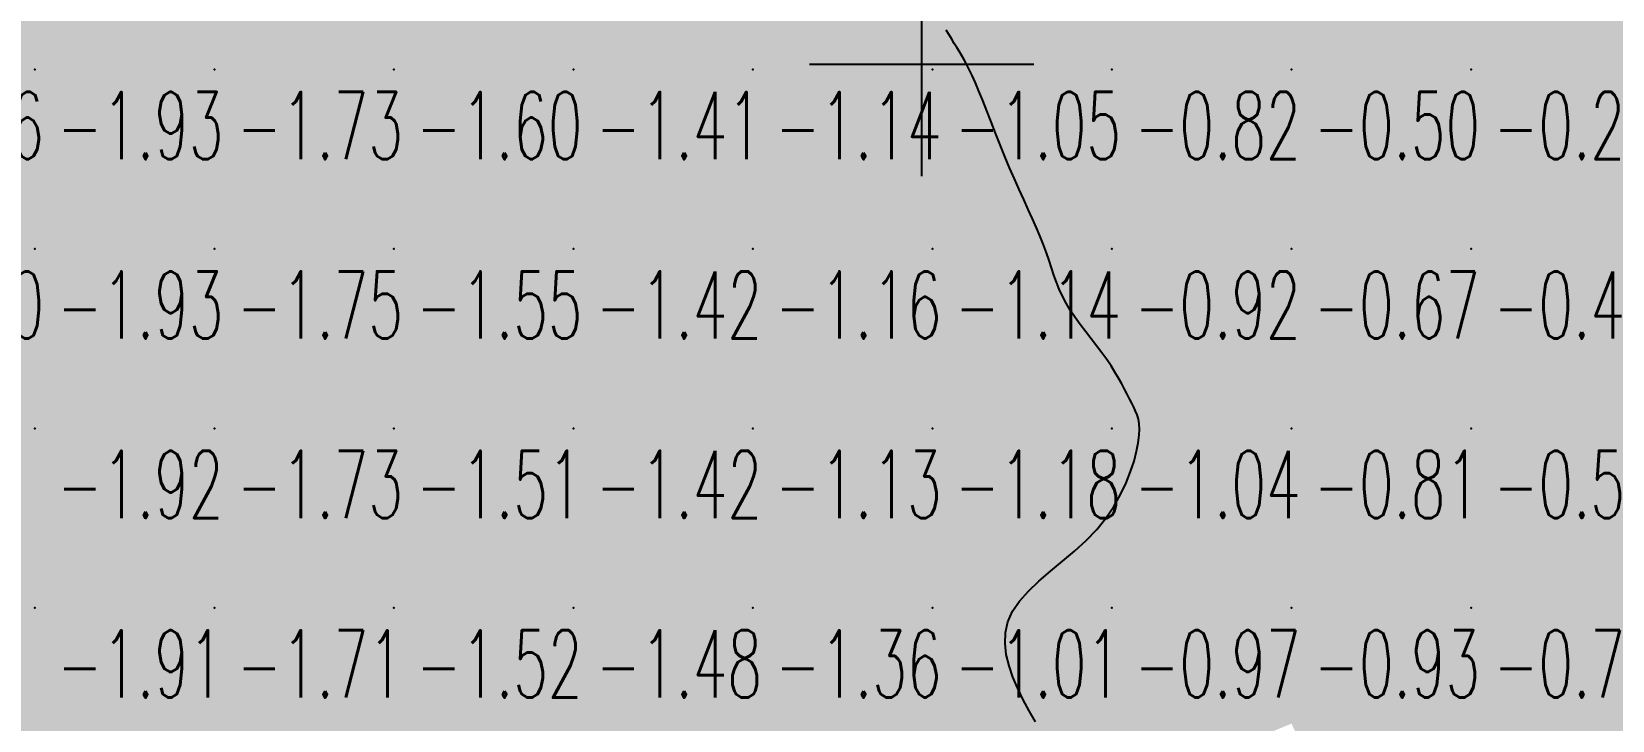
# Model space of a CAD drawing. Header units: millimetres. Extents: x 88261 to 90953, y 390274 to 392322.
# Drawn here: x 90450.1 to 90538.1, y 390961 to 390999.4 of the extents above; entities that cross this region are included whole.
import ezdxf
from ezdxf.enums import TextEntityAlignment as Align

# ---------------------------------------------------------------- set-up
doc = ezdxf.new("R2010")
doc.units = ezdxf.units.MM
doc.header["$LTSCALE"] = 25
for name, color, linetype in [('Carroyage(1)_Croix', 7, 'Continuous'), ('CN_03_00', 7, 'Continuous'), ('COTEAlt', 7, 'Continuous'), ('TN_COLORIAGE', 7, 'Continuous')]:
    doc.layers.add(name, color=color, linetype=linetype)
doc.styles.add('Simplex 1.0', font='Simplex.shx', dxfattribs={"width": 0.99, "height": 2.5})
doc.styles.get("Standard").update_dxf_attribs({"font": 'times.ttf'})

# ---------------------------------------------------------------- blocks, each defined once
blk = doc.blocks.new('COTE')
at = {"color": 0}
blk.add_point((0, 0), dxfattribs=at)
at = {"layer": 'COTEAlt'}
blk.add_attdef('ALT', text='', height=3.75, dxfattribs=at).set_placement((1.25, -1.25), align=Align.TOP_LEFT)

msp = doc.modelspace()

# ---------------------------------------------------------------- linework, layer by layer
at = {"layer": 'Carroyage(1)_Croix'}
for p, q in [((90499.65, 390991.29), (90499.65, 391003.79)), ((90493.4, 390997.54), (90505.9, 390997.54))]:
    msp.add_line(p, q, dxfattribs=at)
at = {"layer": 'CN_03_00', "elevation": -1, "flags": 128}
msp.add_lwpolyline([(90505.981, 390960.884), (90505.636, 390961.493), (90505.306, 390962.114), (90505, 390962.742), (90504.731, 390963.372), (90504.514, 390964.002), (90504.362, 390964.63), (90504.292, 390965.251), (90504.316, 390965.863), (90504.45, 390966.463), (90504.708, 390967.048), (90505.096, 390967.617), (90505.596, 390968.174), (90506.179, 390968.725), (90506.819, 390969.276), (90507.488, 390969.833), (90508.159, 390970.402), (90508.804, 390970.989), (90509.397, 390971.6), (90509.915, 390972.238), (90510.358, 390972.893), (90510.731, 390973.551), (90511.038, 390974.2), (90511.285, 390974.827), (90511.477, 390975.418), (90511.618, 390975.961), (90511.712, 390976.442), (90511.766, 390976.852), (90511.783, 390977.2), (90511.767, 390977.497), (90511.723, 390977.755), (90511.655, 390977.986), (90511.567, 390978.203), (90511.463, 390978.417), (90511.349, 390978.639), (90511.226, 390978.881), (90511.093, 390979.143), (90510.949, 390979.424), (90510.79, 390979.723), (90510.613, 390980.04), (90510.416, 390980.372), (90510.197, 390980.718), (90509.953, 390981.079), (90509.682, 390981.452), (90509.392, 390981.836), (90509.091, 390982.227), (90508.785, 390982.625), (90508.485, 390983.025), (90508.197, 390983.427), (90507.929, 390983.827), (90507.69, 390984.223), (90507.485, 390984.614), (90507.31, 390985.002), (90507.156, 390985.391), (90507.015, 390985.784), (90506.881, 390986.184), (90506.745, 390986.595), (90506.6, 390987.02), (90506.439, 390987.462), (90506.254, 390987.925), (90506.049, 390988.409), (90505.825, 390988.914), (90505.587, 390989.441), (90505.337, 390989.989), (90505.079, 390990.559), (90504.815, 390991.151), (90504.549, 390991.765), (90504.284, 390992.399), (90504.023, 390993.044), (90503.767, 390993.688), (90503.518, 390994.321), (90503.279, 390994.929), (90503.052, 390995.503), (90502.839, 390996.03), (90502.642, 390996.499), (90502.462, 390996.903), (90502.297, 390997.248), (90502.145, 390997.545), (90502.001, 390997.806), (90501.865, 390998.04), (90501.731, 390998.258), (90501.599, 390998.472), (90501.463, 390998.692), (90501.323, 390998.927), (90501.172, 390999.176), (90501.007, 390999.44)], dxfattribs=at)
at = {"layer": 'TN_COLORIAGE', "color": 101}
for points in [[(90445.139, 390997.239, -1.907), (90444.268, 391001.259, -1.907), (90450.249, 390997.239, -1.907), (90450.249, 391007.239, -1.907)], [(90450.249, 391007.239, -1.75), (90450.249, 390997.239, -1.75), (90460.249, 391007.239, -1.75)], [(90450.249, 390997.239, -1.75), (90460.249, 390997.239, -1.75), (90460.249, 391007.239, -1.75)], [(90460.249, 390997.239, -1.61), (90470.249, 390997.239, -1.61), (90470.249, 391007.239, -1.61)], [(90460.249, 391007.239, -1.61), (90460.249, 390997.239, -1.61), (90470.249, 391007.239, -1.61)], [(90470.249, 391007.239, -1.414), (90470.249, 390997.239, -1.414), (90480.249, 391007.239, -1.414)], [(90470.249, 390997.239, -1.414), (90480.249, 390997.239, -1.414), (90480.249, 391007.239, -1.414)], [(90480.249, 390997.239, -1.142), (90490.249, 390997.239, -1.142), (90490.249, 391007.239, -1.142)], [(90480.249, 391007.239, -1.142), (90480.249, 390997.239, -1.142), (90490.249, 391007.239, -1.142)], [(90490.249, 390997.239, -1), (90496.405, 391003.396, -1), (90490.249, 391007.239, -1), (90496.37, 391007.239, -1)], [(90490.249, 390997.239, -1), (90496.405, 391003.396, -1), (90500.249, 390997.239, -1), (90500.249, 391000.865, -1)], [(90501.521, 390998.512, -1.051), (90500.249, 391000.865, -1.051), (90500.249, 390997.239, -1.051)], [(90501.521, 390998.512, -1.051), (90502.448, 390997.239, -1.051), (90500.249, 390997.239, -1.051)], [(90445.139, 390997.239, -1.935), (90446.342, 390993.333, -1.935), (90450.249, 390997.239, -1.935)], [(90446.342, 390993.333, -1.932), (90446.229, 390987.239, -1.932), (90450.249, 390997.239, -1.932), (90450.249, 390987.239, -1.932)], [(90450.249, 390997.239, -1.73), (90450.249, 390987.239, -1.73), (90460.249, 390997.239, -1.73)], [(90450.249, 390987.239, -1.73), (90460.249, 390987.239, -1.73), (90460.249, 390997.239, -1.73)], [(90460.249, 390997.239, -1.597), (90460.249, 390987.239, -1.597), (90470.249, 390997.239, -1.597)], [(90460.249, 390987.239, -1.597), (90470.249, 390987.239, -1.597), (90470.249, 390997.239, -1.597)], [(90470.249, 390997.239, -1.409), (90470.249, 390987.239, -1.409), (90480.249, 390997.239, -1.409)], [(90470.249, 390987.239, -1.409), (90480.249, 390987.239, -1.409), (90480.249, 390997.239, -1.409)], [(90480.249, 390997.239, -1.144), (90480.249, 390987.239, -1.144), (90490.249, 390997.239, -1.144)], [(90480.249, 390987.239, -1.144), (90490.249, 390987.239, -1.144), (90490.249, 390997.239, -1.144)], [(90490.249, 390997.239, -1.051), (90490.249, 390987.239, -1.051), (90500.249, 390997.239, -1.051)], [(90490.249, 390987.239, -1.051), (90500.249, 390987.239, -1.051), (90500.249, 390997.239, -1.051)], [(90500.249, 390987.239, -1), (90504.537, 390991.528, -1), (90500.249, 390997.239, -1), (90502.448, 390997.239, -1)], [(90504.537, 390991.528, -1.136), (90506.699, 390987.239, -1.136), (90500.249, 390987.239, -1.136)], [(90446.229, 390987.239, -1.932), (90447.778, 390984.768, -1.932), (90450.249, 390987.239, -1.932)], [(90447.778, 390984.768, -1.916), (90447.384, 390977.239, -1.916), (90450.249, 390987.239, -1.916), (90450.249, 390977.239, -1.916)], [(90450.249, 390977.239, -1.748), (90460.249, 390977.239, -1.748), (90460.249, 390987.239, -1.748)], [(90450.249, 390987.239, -1.748), (90450.249, 390977.239, -1.748), (90460.249, 390987.239, -1.748)], [(90460.249, 390977.239, -1.546), (90470.249, 390977.239, -1.546), (90470.249, 390987.239, -1.546)], [(90460.249, 390987.239, -1.546), (90460.249, 390977.239, -1.546), (90470.249, 390987.239, -1.546)], [(90470.249, 390977.239, -1.415), (90480.249, 390977.239, -1.415), (90480.249, 390987.239, -1.415)], [(90470.249, 390987.239, -1.415), (90470.249, 390977.239, -1.415), (90480.249, 390987.239, -1.415)], [(90480.249, 390977.239, -1.165), (90490.249, 390977.239, -1.165), (90490.249, 390987.239, -1.165)], [(90480.249, 390987.239, -1.165), (90480.249, 390977.239, -1.165), (90490.249, 390987.239, -1.165)], [(90490.249, 390987.239, -1.136), (90490.249, 390977.239, -1.136), (90500.249, 390987.239, -1.136)], [(90490.249, 390977.239, -1.136), (90500.249, 390977.239, -1.136), (90500.249, 390987.239, -1.136)], [(90500.249, 390977.239, -1), (90507.298, 390984.289, -1), (90500.249, 390987.239, -1), (90506.699, 390987.239, -1)], [(90500.249, 390977.239, -1), (90507.298, 390984.289, -1), (90510.249, 390977.239, -1), (90510.249, 390980.943, -1)], [(90511.423, 390978.414, -1.044), (90510.249, 390980.943, -1.044), (90510.249, 390977.239, -1.044)], [(90511.423, 390978.414, -1.044), (90512.151, 390977.239, -1.044), (90510.249, 390977.239, -1.044)], [(90447.384, 390977.239, -1.916), (90448.123, 390975.113, -1.916), (90450.249, 390977.239, -1.916)], [(90448.123, 390975.113, -1.906), (90447.92, 390967.239, -1.906), (90450.249, 390977.239, -1.906), (90450.249, 390967.239, -1.906)], [(90450.249, 390977.239, -1.73), (90450.249, 390967.239, -1.73), (90460.249, 390977.239, -1.73)], [(90450.249, 390967.239, -1.73), (90460.249, 390967.239, -1.73), (90460.249, 390977.239, -1.73)], [(90460.249, 390977.239, -1.513), (90460.249, 390967.239, -1.513), (90470.249, 390977.239, -1.513)], [(90460.249, 390967.239, -1.513), (90470.249, 390967.239, -1.513), (90470.249, 390977.239, -1.513)], [(90470.249, 390977.239, -1.423), (90470.249, 390967.239, -1.423), (90480.249, 390977.239, -1.423)], [(90470.249, 390967.239, -1.423), (90480.249, 390967.239, -1.423), (90480.249, 390977.239, -1.423)], [(90480.249, 390977.239, -1.128), (90480.249, 390967.239, -1.128), (90490.249, 390977.239, -1.128)], [(90480.249, 390967.239, -1.128), (90490.249, 390967.239, -1.128), (90490.249, 390977.239, -1.128)], [(90490.249, 390977.239, -1.179), (90490.249, 390967.239, -1.179), (90500.249, 390977.239, -1.179)], [(90490.249, 390967.239, -1.179), (90500.249, 390967.239, -1.179), (90500.249, 390977.239, -1.179)], [(90500.249, 390977.239, -1.044), (90500.249, 390967.239, -1.044), (90510.249, 390977.239, -1.044)], [(90510.249, 390977.239, -1), (90510.249, 390971.281, -1), (90500.249, 390967.239, -1), (90503.234, 390967.239, -1)], [(90512.151, 390977.239, -1.044), (90510.249, 390971.281, -1.044), (90510.249, 390977.239, -1.044)], [(90447.92, 390967.239, -1.906), (90447.996, 390964.987, -1.906), (90450.249, 390967.239, -1.906)], [(90449.472, 390957.239, -1.906), (90447.996, 390964.987, -1.906), (90450.249, 390957.239, -1.906), (90450.249, 390967.239, -1.906)], [(90450.249, 390967.239, -1.711), (90450.249, 390957.239, -1.711), (90460.249, 390967.239, -1.711)], [(90450.249, 390957.239, -1.711), (90460.249, 390957.239, -1.711), (90460.249, 390967.239, -1.711)], [(90460.249, 390967.239, -1.517), (90460.249, 390957.239, -1.517), (90470.249, 390967.239, -1.517)], [(90460.249, 390957.239, -1.517), (90470.249, 390957.239, -1.517), (90470.249, 390967.239, -1.517)], [(90470.249, 390967.239, -1.476), (90470.249, 390957.239, -1.476), (90480.249, 390967.239, -1.476)], [(90470.249, 390957.239, -1.476), (90480.249, 390957.239, -1.476), (90480.249, 390967.239, -1.476)], [(90480.249, 390967.239, -1.362), (90480.249, 390957.239, -1.362), (90490.249, 390967.239, -1.362)], [(90480.249, 390957.239, -1.362), (90490.249, 390957.239, -1.362), (90490.249, 390967.239, -1.362)], [(90490.249, 390967.239, -1.013), (90490.249, 390957.239, -1.013), (90500.249, 390967.239, -1.013)], [(90490.249, 390957.239, -1.013), (90500.249, 390957.239, -1.013), (90500.249, 390967.239, -1.013)], [(90500.249, 390957.239, -1), (90505.061, 390962.052, -1), (90500.249, 390967.239, -1), (90503.234, 390967.239, -1)], [(90505.061, 390962.052, -1.028), (90508.356, 390957.239, -1.028), (90500.249, 390957.239, -1.028)]]:
    msp.add_solid(points, dxfattribs=at)
at = {"layer": 'TN_COLORIAGE', "color": 91}
for points in [[(90500.249, 391000.865, -0.649), (90501.521, 390998.512, -0.649), (90500.249, 391007.239, -0.649), (90510.249, 391007.239, -0.649)], [(90502.448, 390997.239, -0.649), (90501.521, 390998.512, -0.649), (90510.249, 390997.239, -0.649), (90510.249, 391007.239, -0.649)], [(90510.249, 391007.239, -0.387), (90510.249, 390997.239, -0.387), (90520.249, 391007.239, -0.387)], [(90510.249, 390997.239, -0.387), (90520.249, 390997.239, -0.387), (90520.249, 391007.239, -0.387)], [(90520.249, 391007.239, -0.139), (90520.249, 390997.239, -0.139), (90530.249, 391007.239, -0.139)], [(90520.249, 390997.239, -0.139), (90530.249, 390997.239, -0.139), (90530.249, 391007.239, -0.139)], [(90530.249, 390997.239), (90536.515, 391003.505), (90530.249, 391007.239), (90534.872, 391007.239)], [(90530.249, 390997.239), (90536.515, 391003.505), (90540.249, 390997.239), (90540.249, 391000.191)], [(90502.448, 390997.239, -0.818), (90504.537, 390991.528, -0.818), (90510.249, 390997.239, -0.818)], [(90506.699, 390987.239, -0.818), (90504.537, 390991.528, -0.818), (90510.249, 390987.239, -0.818), (90510.249, 390997.239, -0.818)], [(90510.249, 390997.239, -0.497), (90510.249, 390987.239, -0.497), (90520.249, 390997.239, -0.497)], [(90510.249, 390987.239, -0.497), (90520.249, 390987.239, -0.497), (90520.249, 390997.239, -0.497)], [(90520.249, 390987.239, -0.271), (90530.249, 390987.239, -0.271), (90530.249, 390997.239, -0.271)], [(90520.249, 390997.239, -0.271), (90520.249, 390987.239, -0.271), (90530.249, 390997.239, -0.271)], [(90530.249, 390987.239, -0.068), (90540.249, 390987.239, -0.068), (90540.249, 390997.239, -0.068)], [(90530.249, 390997.239, -0.068), (90530.249, 390987.239, -0.068), (90540.249, 390997.239, -0.068)], [(90506.699, 390987.239, -0.925), (90507.298, 390984.289, -0.925), (90510.249, 390987.239, -0.925)], [(90510.249, 390980.943, -0.925), (90507.298, 390984.289, -0.925), (90510.249, 390987.239, -0.925)], [(90510.249, 390980.943, -0.668), (90511.423, 390978.414, -0.668), (90510.249, 390987.239, -0.668), (90520.249, 390987.239, -0.668)], [(90512.151, 390977.239, -0.668), (90511.423, 390978.414, -0.668), (90520.249, 390977.239, -0.668), (90520.249, 390987.239, -0.668)], [(90520.249, 390987.239, -0.461), (90520.249, 390977.239, -0.461), (90530.249, 390987.239, -0.461)], [(90520.249, 390977.239, -0.461), (90530.249, 390977.239, -0.461), (90530.249, 390987.239, -0.461)], [(90530.249, 390987.239, -0.229), (90530.249, 390977.239, -0.229), (90540.249, 390987.239, -0.229)], [(90530.249, 390977.239, -0.229), (90540.249, 390977.239, -0.229), (90540.249, 390987.239, -0.229)], [(90510.249, 390971.281, -0.812), (90512.151, 390977.239, -0.812), (90510.249, 390967.239, -0.812), (90520.249, 390977.239, -0.812)], [(90510.249, 390967.239, -0.812), (90520.249, 390967.239, -0.812), (90520.249, 390977.239, -0.812)], [(90520.249, 390977.239, -0.58), (90520.249, 390967.239, -0.58), (90530.249, 390977.239, -0.58)], [(90520.249, 390967.239, -0.58), (90530.249, 390967.239, -0.58), (90530.249, 390977.239, -0.58)], [(90530.249, 390977.239, -0.347), (90530.249, 390967.239, -0.347), (90540.249, 390977.239, -0.347)], [(90530.249, 390967.239, -0.347), (90540.249, 390967.239, -0.347), (90540.249, 390977.239, -0.347)], [(90503.234, 390967.239, -0.97), (90510.249, 390971.281, -0.97), (90510.249, 390967.239, -0.97)], [(90503.234, 390967.239, -0.97), (90505.061, 390962.052, -0.97), (90510.249, 390967.239, -0.97)], [(90508.356, 390957.239, -0.97), (90505.061, 390962.052, -0.97), (90510.249, 390957.239, -0.97), (90510.249, 390967.239, -0.97)], [(90510.249, 390967.239, -0.931), (90510.249, 390957.239, -0.931), (90520.249, 390967.239, -0.931)], [(90511.702, 390957.239, -0.931), (90520.249, 390960.786, -0.931), (90510.249, 390957.239, -0.931), (90520.249, 390967.239, -0.931)], [(90520.249, 390960.786, -0.698), (90521.372, 390958.363, -0.698), (90520.249, 390967.239, -0.698), (90530.249, 390967.239, -0.698)], [(90521.974, 390957.239, -0.698), (90521.372, 390958.363, -0.698), (90530.249, 390957.239, -0.698), (90530.249, 390967.239, -0.698)], [(90530.249, 390967.239, -0.466), (90530.249, 390957.239, -0.466), (90540.249, 390967.239, -0.466)], [(90530.249, 390957.239, -0.466), (90540.249, 390957.239, -0.466), (90540.249, 390967.239, -0.466)]]:
    msp.add_solid(points, dxfattribs=at)

# ---------------------------------------------------------------- block references
at = {"layer": 'COTEAlt'}
ref = msp.add_blockref('COTE', (90440.249, 390997.239), dxfattribs=at)
ref.add_attrib('ALT', '-2.06', dxfattribs={"height": 3.75, "style": 'Simplex 1.0', "width": 0.6}).set_placement((90441.499, 390995.989), align=Align.TOP_LEFT)
ref = msp.add_blockref('COTE', (90450.249, 390997.239), dxfattribs=at)
ref.add_attrib('ALT', '-1.93', dxfattribs={"height": 3.75, "style": 'Simplex 1.0', "width": 0.6}).set_placement((90451.499, 390995.989), align=Align.TOP_LEFT)
ref = msp.add_blockref('COTE', (90460.249, 390997.239), dxfattribs=at)
ref.add_attrib('ALT', '-1.73', dxfattribs={"height": 3.75, "style": 'Simplex 1.0', "width": 0.6}).set_placement((90461.499, 390995.989), align=Align.TOP_LEFT)
ref = msp.add_blockref('COTE', (90470.249, 390997.239), dxfattribs=at)
ref.add_attrib('ALT', '-1.60', dxfattribs={"height": 3.75, "style": 'Simplex 1.0', "width": 0.6}).set_placement((90471.499, 390995.989), align=Align.TOP_LEFT)
ref = msp.add_blockref('COTE', (90480.249, 390997.239), dxfattribs=at)
ref.add_attrib('ALT', '-1.41', dxfattribs={"height": 3.75, "style": 'Simplex 1.0', "width": 0.6}).set_placement((90481.499, 390995.989), align=Align.TOP_LEFT)
ref = msp.add_blockref('COTE', (90490.249, 390997.239), dxfattribs=at)
ref.add_attrib('ALT', '-1.14', dxfattribs={"height": 3.75, "style": 'Simplex 1.0', "width": 0.6}).set_placement((90491.499, 390995.989), align=Align.TOP_LEFT)
ref = msp.add_blockref('COTE', (90500.249, 390997.239), dxfattribs=at)
ref.add_attrib('ALT', '-1.05', dxfattribs={"height": 3.75, "style": 'Simplex 1.0', "width": 0.6}).set_placement((90501.499, 390995.989), align=Align.TOP_LEFT)
ref = msp.add_blockref('COTE', (90510.249, 390997.239), dxfattribs=at)
ref.add_attrib('ALT', '-0.82', dxfattribs={"height": 3.75, "style": 'Simplex 1.0', "width": 0.6}).set_placement((90511.499, 390995.989), align=Align.TOP_LEFT)
ref = msp.add_blockref('COTE', (90520.249, 390997.239), dxfattribs=at)
ref.add_attrib('ALT', '-0.50', dxfattribs={"height": 3.75, "style": 'Simplex 1.0', "width": 0.6}).set_placement((90521.499, 390995.989), align=Align.TOP_LEFT)
ref = msp.add_blockref('COTE', (90530.249, 390997.239), dxfattribs=at)
ref.add_attrib('ALT', '-0.27', dxfattribs={"height": 3.75, "style": 'Simplex 1.0', "width": 0.6}).set_placement((90531.499, 390995.989), align=Align.TOP_LEFT)
ref = msp.add_blockref('COTE', (90440.249, 390987.239), dxfattribs=at)
ref.add_attrib('ALT', '-2.10', dxfattribs={"height": 3.75, "style": 'Simplex 1.0', "width": 0.6}).set_placement((90441.499, 390985.989), align=Align.TOP_LEFT)
ref = msp.add_blockref('COTE', (90450.249, 390987.239), dxfattribs=at)
ref.add_attrib('ALT', '-1.93', dxfattribs={"height": 3.75, "style": 'Simplex 1.0', "width": 0.6}).set_placement((90451.499, 390985.989), align=Align.TOP_LEFT)
ref = msp.add_blockref('COTE', (90460.249, 390987.239), dxfattribs=at)
ref.add_attrib('ALT', '-1.75', dxfattribs={"height": 3.75, "style": 'Simplex 1.0', "width": 0.6}).set_placement((90461.499, 390985.989), align=Align.TOP_LEFT)
ref = msp.add_blockref('COTE', (90470.249, 390987.239), dxfattribs=at)
ref.add_attrib('ALT', '-1.55', dxfattribs={"height": 3.75, "style": 'Simplex 1.0', "width": 0.6}).set_placement((90471.499, 390985.989), align=Align.TOP_LEFT)
ref = msp.add_blockref('COTE', (90480.249, 390987.239), dxfattribs=at)
ref.add_attrib('ALT', '-1.42', dxfattribs={"height": 3.75, "style": 'Simplex 1.0', "width": 0.6}).set_placement((90481.499, 390985.989), align=Align.TOP_LEFT)
ref = msp.add_blockref('COTE', (90490.249, 390987.239), dxfattribs=at)
ref.add_attrib('ALT', '-1.16', dxfattribs={"height": 3.75, "style": 'Simplex 1.0', "width": 0.6}).set_placement((90491.499, 390985.989), align=Align.TOP_LEFT)
ref = msp.add_blockref('COTE', (90500.249, 390987.239), dxfattribs=at)
ref.add_attrib('ALT', '-1.14', dxfattribs={"height": 3.75, "style": 'Simplex 1.0', "width": 0.6}).set_placement((90501.499, 390985.989), align=Align.TOP_LEFT)
ref = msp.add_blockref('COTE', (90510.249, 390987.239), dxfattribs=at)
ref.add_attrib('ALT', '-0.92', dxfattribs={"height": 3.75, "style": 'Simplex 1.0', "width": 0.6}).set_placement((90511.499, 390985.989), align=Align.TOP_LEFT)
ref = msp.add_blockref('COTE', (90520.249, 390987.239), dxfattribs=at)
ref.add_attrib('ALT', '-0.67', dxfattribs={"height": 3.75, "style": 'Simplex 1.0', "width": 0.6}).set_placement((90521.499, 390985.989), align=Align.TOP_LEFT)
ref = msp.add_blockref('COTE', (90530.249, 390987.239), dxfattribs=at)
ref.add_attrib('ALT', '-0.46', dxfattribs={"height": 3.75, "style": 'Simplex 1.0', "width": 0.6}).set_placement((90531.499, 390985.989), align=Align.TOP_LEFT)
ref = msp.add_blockref('COTE', (90450.249, 390977.239), dxfattribs=at)
ref.add_attrib('ALT', '-1.92', dxfattribs={"height": 3.75, "style": 'Simplex 1.0', "width": 0.6}).set_placement((90451.499, 390975.989), align=Align.TOP_LEFT)
ref = msp.add_blockref('COTE', (90460.249, 390977.239), dxfattribs=at)
ref.add_attrib('ALT', '-1.73', dxfattribs={"height": 3.75, "style": 'Simplex 1.0', "width": 0.6}).set_placement((90461.499, 390975.989), align=Align.TOP_LEFT)
ref = msp.add_blockref('COTE', (90470.249, 390977.239), dxfattribs=at)
ref.add_attrib('ALT', '-1.51', dxfattribs={"height": 3.75, "style": 'Simplex 1.0', "width": 0.6}).set_placement((90471.499, 390975.989), align=Align.TOP_LEFT)
ref = msp.add_blockref('COTE', (90480.249, 390977.239), dxfattribs=at)
ref.add_attrib('ALT', '-1.42', dxfattribs={"height": 3.75, "style": 'Simplex 1.0', "width": 0.6}).set_placement((90481.499, 390975.989), align=Align.TOP_LEFT)
ref = msp.add_blockref('COTE', (90490.249, 390977.239), dxfattribs=at)
ref.add_attrib('ALT', '-1.13', dxfattribs={"height": 3.75, "style": 'Simplex 1.0', "width": 0.6}).set_placement((90491.499, 390975.989), align=Align.TOP_LEFT)
ref = msp.add_blockref('COTE', (90500.249, 390977.239), dxfattribs=at)
ref.add_attrib('ALT', '-1.18', dxfattribs={"height": 3.75, "style": 'Simplex 1.0', "width": 0.6}).set_placement((90501.499, 390975.989), align=Align.TOP_LEFT)
ref = msp.add_blockref('COTE', (90510.249, 390977.239), dxfattribs=at)
ref.add_attrib('ALT', '-1.04', dxfattribs={"height": 3.75, "style": 'Simplex 1.0', "width": 0.6}).set_placement((90511.499, 390975.989), align=Align.TOP_LEFT)
ref = msp.add_blockref('COTE', (90520.249, 390977.239), dxfattribs=at)
ref.add_attrib('ALT', '-0.81', dxfattribs={"height": 3.75, "style": 'Simplex 1.0', "width": 0.6}).set_placement((90521.499, 390975.989), align=Align.TOP_LEFT)
ref = msp.add_blockref('COTE', (90530.249, 390977.239), dxfattribs=at)
ref.add_attrib('ALT', '-0.58', dxfattribs={"height": 3.75, "style": 'Simplex 1.0', "width": 0.6}).set_placement((90531.499, 390975.989), align=Align.TOP_LEFT)
ref = msp.add_blockref('COTE', (90450.249, 390967.239), dxfattribs=at)
ref.add_attrib('ALT', '-1.91', dxfattribs={"height": 3.75, "style": 'Simplex 1.0', "width": 0.6}).set_placement((90451.499, 390965.989), align=Align.TOP_LEFT)
ref = msp.add_blockref('COTE', (90460.249, 390967.239), dxfattribs=at)
ref.add_attrib('ALT', '-1.71', dxfattribs={"height": 3.75, "style": 'Simplex 1.0', "width": 0.6}).set_placement((90461.499, 390965.989), align=Align.TOP_LEFT)
ref = msp.add_blockref('COTE', (90470.249, 390967.239), dxfattribs=at)
ref.add_attrib('ALT', '-1.52', dxfattribs={"height": 3.75, "style": 'Simplex 1.0', "width": 0.6}).set_placement((90471.499, 390965.989), align=Align.TOP_LEFT)
ref = msp.add_blockref('COTE', (90480.249, 390967.239), dxfattribs=at)
ref.add_attrib('ALT', '-1.48', dxfattribs={"height": 3.75, "style": 'Simplex 1.0', "width": 0.6}).set_placement((90481.499, 390965.989), align=Align.TOP_LEFT)
ref = msp.add_blockref('COTE', (90490.249, 390967.239), dxfattribs=at)
ref.add_attrib('ALT', '-1.36', dxfattribs={"height": 3.75, "style": 'Simplex 1.0', "width": 0.6}).set_placement((90491.499, 390965.989), align=Align.TOP_LEFT)
ref = msp.add_blockref('COTE', (90500.249, 390967.239), dxfattribs=at)
ref.add_attrib('ALT', '-1.01', dxfattribs={"height": 3.75, "style": 'Simplex 1.0', "width": 0.6}).set_placement((90501.499, 390965.989), align=Align.TOP_LEFT)
ref = msp.add_blockref('COTE', (90510.249, 390967.239), dxfattribs=at)
ref.add_attrib('ALT', '-0.97', dxfattribs={"height": 3.75, "style": 'Simplex 1.0', "width": 0.6}).set_placement((90511.499, 390965.989), align=Align.TOP_LEFT)
ref = msp.add_blockref('COTE', (90520.249, 390967.239), dxfattribs=at)
ref.add_attrib('ALT', '-0.93', dxfattribs={"height": 3.75, "style": 'Simplex 1.0', "width": 0.6}).set_placement((90521.499, 390965.989), align=Align.TOP_LEFT)
ref = msp.add_blockref('COTE', (90530.249, 390967.239), dxfattribs=at)
ref.add_attrib('ALT', '-0.70', dxfattribs={"height": 3.75, "style": 'Simplex 1.0', "width": 0.6}).set_placement((90531.499, 390965.989), align=Align.TOP_LEFT)

doc.saveas('drawing.dxf')
